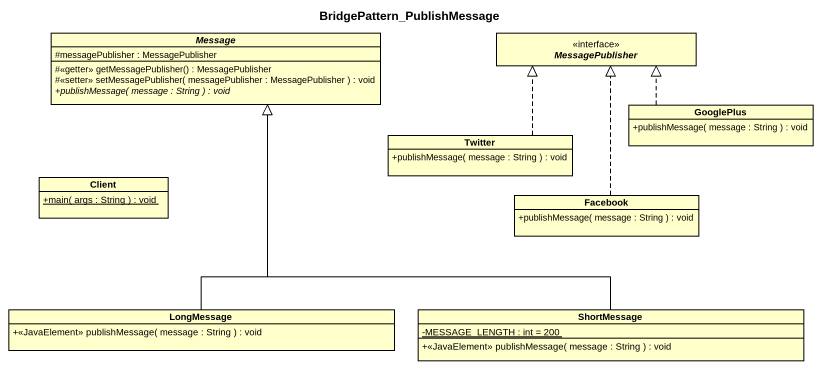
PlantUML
@startuml
title BridgePattern_PublishMessage
hide circle
hide empty members
skinparam classAttributeIconSize 0
abstract class Message {
  #messagePublisher : MessagePublisher
  #<<getter>> getMessagePublisher() : MessagePublisher
  #<<setter>> setMessagePublisher( messagePublisher : MessagePublisher ) : void
  {abstract} +publishMessage( message : String ) : void
}
interface MessagePublisher
class GooglePlus {
  +publishMessage( message : String ) : void
}
class Twitter {
  +publishMessage( message : String ) : void
}
class Client {
  {static} +main( args : String ) : void
}
class Facebook {
  +publishMessage( message : String ) : void
}
class LongMessage {
  +<<JavaElement>> publishMessage( message : String ) : void
}
class ShortMessage {
  {static} -MESSAGE_LENGTH : int = 200
  +<<JavaElement>> publishMessage( message : String ) : void
}
GooglePlus .up.|> MessagePublisher
Twitter .up.|> MessagePublisher
Facebook .up.|> MessagePublisher
LongMessage -up-|> Message
ShortMessage -up-|> Message
@enduml
